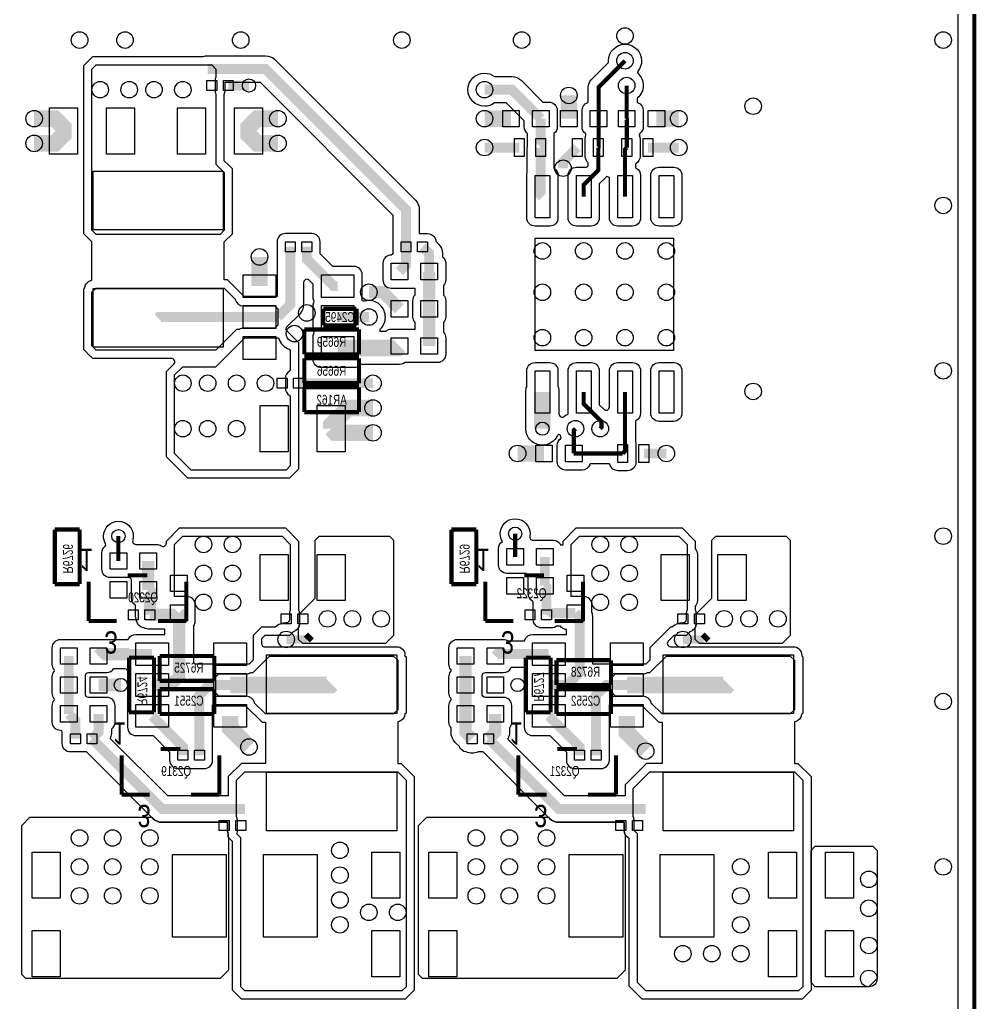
# Model space of a CAD drawing. Extents: x 208 to 378, y -7 to 113.
# Drawn here: x 348.81 to 378.21, y 31.75 to 61.97 of the extents above; entities that cross this region are included whole.
import ezdxf
from ezdxf.enums import TextEntityAlignment as Align

# ---------------------------------------------------------------- set-up
doc = ezdxf.new("R2010")
doc.units = 0
for name, color, linetype in [('BG_OUTLINE', 5, 'CONTINUOUS'), ('ET_TOP', 80, 'CONTINUOUS'), ('PG_SILKSCREEN_BOTTOM', 142, 'CONTINUOUS'), ('PIN_TOP', 141, 'CONTINUOUS'), ('RD_ASSEMBLY_BOTTOM', 212, 'CONTINUOUS'), ('VC_TOP', 43, 'CONTINUOUS')]:
    doc.layers.add(name, color=color, linetype=linetype)

msp = doc.modelspace()

# ---------------------------------------------------------------- linework, layer by layer
at = {"layer": 'BG_OUTLINE', "const_width": 0.127}
msp.add_lwpolyline([(378.144278, -6.882892), (378.144278, 113.105184)], dxfattribs=at)
at = {"layer": 'ET_TOP'}
msp.add_lwpolyline([(208.658206, 112.597184), (377.636278, 112.597184), (377.636278, -6.374892), (314.579, -6.374892), (313.436, -5.231892)], dxfattribs=at)
for points in [[(367.871248, 57.763664, -0.25713), (367.75263, 57.54878), (367.729008, 57.534048), (367.729008, 57.419494), (367.755678, 57.40527, -0.277253), (367.890552, 57.180734), (367.890552, 55.880762, -0.413921), (367.636044, 55.626508), (367.185448, 55.626508, -0.413921), (366.931448, 55.880762), (366.931448, 57.117488), (366.841024, 57.149238, -0.027327), (366.81791, 57.12333), (366.620552, 56.925972), (366.620552, 55.880762, -0.413921), (366.366044, 55.626508), (365.915448, 55.626508, -0.413921), (365.661448, 55.880762), (365.661448, 57.180734, -0.413921), (365.915956, 57.434988), (366.230662, 57.434988), (366.275112, 57.479692), (366.275112, 57.57291, -0.215295), (366.188752, 57.763664), (366.188752, 58.314082, -0.097606), (366.207802, 58.410602, 0.342173), (366.191292, 58.470546, -0.235804), (366.089692, 58.674), (366.089692, 59.182, -0.305753), (366.248696, 59.417712), (366.280192, 59.430666), (366.280192, 59.8932, -0.198912), (366.37341, 60.11799), (366.905032, 60.649612), (366.903508, 60.672726, -0.01637), (366.902492, 60.706, -1), (367.919508, 60.706, -0.172801), (367.804954, 60.384436, 0.395754), (367.809526, 60.315094, -0.207321), (367.970308, 59.944, -0.216006), (367.79708, 59.56173), (367.779808, 59.54649), (367.779808, 59.430666), (367.811304, 59.417712, -0.305753), (367.970308, 59.182), (367.970308, 58.674, -0.235804), (367.868708, 58.470546, 0.342173), (367.852198, 58.410602, -0.097606), (367.871248, 58.314082)], [(361.899708, 51.689, -0.414214), (361.6452, 51.434492), (360.656886, 51.434492, -0.124143), (360.41584, 51.373532), (359.276904, 51.373532, -0.228569), (359.077768, 51.27752), (358.078024, 51.27752, -0.414214), (357.823516, 51.532028), (357.823516, 52.232052, -0.128919), (357.856282, 52.35702, -0.128919), (357.823516, 52.481988), (357.823516, 53.182012, -0.128919), (357.856282, 53.30698, -0.128919), (357.823516, 53.431948), (357.823516, 53.843174), (357.704136, 53.962554, 0.667487), (357.530908, 53.890672), (357.530908, 53.213, -0.198913), (357.411528, 52.925472), (357.030528, 52.544472, -0.013807), (357.014272, 52.528978), (356.997508, 52.513738), (356.997508, 52.47259), (356.975664, 52.451), (357.378508, 52.04841), (357.378508, 48.15459), (357.10241, 47.878492), (353.97059, 47.878492), (353.313492, 48.53559), (353.313492, 51.15941), (353.542346, 51.388264, 0.667127), (353.470718, 51.561492), (351.04959, 51.561492), (350.895158, 51.716178), (350.893634, 51.717448, -0.036411), (350.867472, 51.74361), (350.773492, 51.83759), (350.773492, 53.69941), (350.806004, 53.731668), (350.808544, 53.748178, -0.293758), (350.990408, 53.95468), (351.027492, 53.965094), (351.027492, 55.139844), (350.773492, 55.39359), (350.773492, 60.55741), (351.04959, 60.833508), (354.442268, 60.833508), (354.450396, 60.836302, -0.083841), (354.584, 60.858908), (356.362, 60.858908, -0.198913), (356.649528, 60.739528), (360.967528, 56.421528, -0.198913), (361.086908, 56.134), (361.086908, 55.397908), (361.3404, 55.397908, -0.376466), (361.592876, 55.17642), (361.594908, 55.159402), (361.678728, 55.075328, -0.198913), (361.798108, 54.7878), (361.798108, 54.686454, -0.235804), (361.899708, 54.483), (361.899708, 53.974746, -0.182379), (361.836208, 53.806598), (361.836208, 53.508148, -0.182531), (361.899708, 53.34), (361.899708, 52.832, -0.182531), (361.836208, 52.663852), (361.836208, 52.365402, -0.182379), (361.899708, 52.197254)], [(351.155, 60.579), (354.711, 60.579), (354.838, 60.452), (354.838, 60.208414), (354.833682, 60.198762, 0.103888), (354.812092, 60.0964), (354.812092, 59.7916, 0.103888), (354.833682, 59.689238), (354.838, 59.679586), (354.838, 57.531), (355.092, 57.277), (355.092, 55.499), (354.965508, 55.372508), (351.154492, 55.372508), (351.028, 55.499), (351.028, 60.452)], [(365.096044, 55.626508), (364.645448, 55.626508, -0.413921), (364.391448, 55.880762), (364.391448, 57.180734, -0.083396), (364.405672, 57.263792), (364.408212, 57.27192), (364.408212, 58.039, -0.025653), (364.410498, 58.080656), (364.410752, 58.083196), (364.410752, 58.313828, -0.033315), (364.413038, 58.34761), (364.413292, 58.350912), (364.413292, 58.470546, -0.235804), (364.311692, 58.674), (364.311692, 58.861198), (363.762798, 59.410092), (363.398054, 59.410092, -0.162149), (363.093, 59.308492, -1), (363.093, 60.325508, -0.162149), (363.398054, 60.223908), (363.9312, 60.223908, -0.198913), (364.218728, 60.104528), (364.887002, 59.436508), (365.0742, 59.436508, -0.414214), (365.328708, 59.182), (365.328708, 58.674, -0.235804), (365.227108, 58.470546), (365.227108, 58.04408, -0.037302), (365.222536, 57.983628), (365.222028, 57.979818), (365.222028, 57.401714, -0.269659), (365.350552, 57.180734), (365.350552, 55.880762, -0.413921)], [(355.117908, 60.045092), (356.193598, 60.045092), (360.273092, 55.965598), (360.273092, 55.150766), (360.273092, 54.8386), (360.273092, 54.788308, -0.413285), (360.222546, 54.737508, 0.413921), (359.968292, 54.483), (359.968292, 53.975, 0.414214), (360.2228, 53.720492), (360.946192, 53.720492), (360.946192, 53.508148, 0.182531), (360.882692, 53.34), (360.882692, 52.832, 0.182531), (360.946192, 52.663852), (360.946192, 52.451508), (360.2228, 52.451508, 0.178461), (360.057446, 52.390548), (359.88625, 52.390548), (359.88625, 52.461922), (359.900728, 52.476654, 0.195899), (360.045508, 52.832, 0.414214), (359.537, 53.340508, 0.072945), (359.39095, 53.319172, -0.570834), (359.326688, 53.378354, 0.053094), (359.332276, 53.431948), (359.332276, 54.131972, 0.414214), (359.077768, 54.38648), (358.43083, 54.38648), (358.038908, 54.778402), (358.038908, 54.831234), (358.038908, 55.1434, 0.414214), (357.7844, 55.397908), (356.9716, 55.397908, 0.414214), (356.717092, 55.1434), (356.717092, 54.8386), (356.717092, 53.467508), (355.70541, 53.467508), (355.19741, 53.975508), (355.092508, 53.975508), (355.092508, 55.139844), (355.346508, 55.39359), (355.346508, 57.38241), (355.253798, 57.47512), (355.252528, 57.47639, 0.036411), (355.226366, 57.502552), (355.224842, 57.503822), (355.092508, 57.63641), (355.092508, 59.680348), (355.096572, 59.69, 0.103094), (355.117908, 59.7916)], [(368.455956, 57.434988), (368.906552, 57.434988, -0.413921), (369.160552, 57.180734), (369.160552, 55.880762, -0.413921), (368.906044, 55.626508), (368.455448, 55.626508, -0.413921), (368.201448, 55.880762), (368.201448, 57.180734, -0.413921)], [(351.155, 53.721), (355.092, 53.721), (355.427534, 53.385466), (355.43109, 53.371496, 0.345694), (355.678232, 53.17744), (356.65156, 53.17744), (356.743, 53.086), (356.743, 52.578), (356.65156, 52.48656), (355.678232, 52.48656, 0.122457), (355.559106, 52.456842), (355.54793, 52.451), (355.473, 52.451), (354.838, 51.816), (351.155, 51.816), (351.028, 51.943), (351.028, 53.594)], [(355.727, 52.197), (356.757224, 52.197), (356.768908, 52.162456, 0.235234), (357.089456, 51.841908), (357.124, 51.830224), (357.124, 51.18735), (357.0986, 51.172872, 0.268347), (356.971092, 50.9524), (356.971092, 50.6476, 0.268347), (357.0986, 50.427128), (357.124, 50.41265), (357.124, 48.26), (356.997, 48.133), (354.076, 48.133), (353.568, 48.641), (353.568, 51.054), (353.822, 51.308), (354.838, 51.308)], [(367.185956, 51.435), (367.636552, 51.435, -0.413921), (367.890552, 51.180746), (367.890552, 49.880774, -0.277253), (367.755678, 49.656238), (367.729008, 49.642014), (367.729008, 49.003458), (367.731548, 48.995584, -0.079868), (367.744248, 48.915828), (367.744248, 48.365918, -0.413921), (367.489994, 48.111664), (367.189512, 48.111664, -0.325136), (366.947704, 48.28794), (366.936528, 48.322992), (366.338866, 48.322992), (366.325912, 48.291496, -0.305753), (366.0902, 48.132492), (365.5822, 48.132492, -0.414214), (365.327692, 48.387), (365.327692, 48.895, -0.232326), (365.426498, 49.096168, 0.366895), (365.43996, 49.16043, -0.016477), (365.424974, 49.190402, 0.639825), (365.332772, 49.190402, -0.292916), (364.871, 48.894492, -0.414214), (364.362492, 49.403), (364.362492, 50.53076, -0.081009), (364.388908, 50.692304), (364.391448, 50.700178), (364.391448, 51.180746, -0.413921), (364.645956, 51.435), (365.096552, 51.435, -0.413921), (365.350552, 51.180746), (365.350552, 50.700178), (365.353092, 50.692304, -0.081009), (365.379508, 50.53076), (365.379508, 49.858168, 0.646994), (365.548672, 49.782476, -0.067284), (365.661448, 49.85893), (365.661448, 51.180746, -0.413921), (365.915956, 51.435), (366.366552, 51.435, -0.413921), (366.620552, 51.180746), (366.620552, 50.135028), (366.75822, 49.99736, 0.667461), (366.931448, 50.069242), (366.931448, 51.180746, -0.413921)], [(368.455956, 51.435), (368.906552, 51.435, -0.413921), (369.160552, 51.180746), (369.160552, 49.880774, -0.413921), (368.906044, 49.62652), (368.455448, 49.62652, -0.413921), (368.201448, 49.880774), (368.201448, 51.180746, -0.413921)], [(349.808292, 42.672, -0.414214), (350.0628, 42.926508), (351.4852, 42.926508, -0.033051), (351.518728, 42.924222), (351.52203, 42.923968), (352.138234, 42.923968), (352.152458, 42.950384, -0.274906), (352.375978, 43.08348), (353.26574, 43.08348), (353.26574, 43.242992), (352.806, 43.242992, -0.107446), (352.621342, 43.283378, -0.341516), (352.401378, 43.503342, -0.107446), (352.360992, 43.688), (352.360992, 43.983656, -0.252042), (352.246692, 44.196), (352.246692, 44.704, -0.017492), (352.247454, 44.72178, 0.434894), (352.146108, 44.830492), (351.5868, 44.830492, -0.414214), (351.332292, 45.085), (351.332292, 45.593, -0.237638), (351.435416, 45.797724, 0.38705), (351.448878, 45.86478, -0.136442), (351.383092, 46.101, -1), (352.298508, 46.101, -0.068826), (352.281236, 45.976794, 0.497482), (352.379026, 45.847508), (353.009708, 45.847508, -0.152156), (353.154234, 45.802296, 0.604328), (353.313492, 45.885608), (353.313492, 45.95241), (353.71659, 46.355508), (356.97541, 46.355508), (357.378508, 45.95241), (357.378508, 43.824652), (357.382572, 43.815, -0.103094), (357.403908, 43.7134), (357.403908, 43.4086, -0.330542), (357.223314, 43.165268), (357.211376, 43.161458), (357.10241, 43.052492), (356.34041, 43.052492), (356.235508, 42.94759), (356.235508, 42.802302, 0.461732), (356.353364, 42.702226, -0.040139), (356.394004, 42.705528), (360.393996, 42.705528, -0.414214), (360.648504, 42.45102), (360.648504, 42.428414), (360.680508, 42.39641), (360.680508, 40.66159), (360.647996, 40.629332), (360.645456, 40.612822, -0.293758), (360.463592, 40.40632), (360.426508, 40.395906), (360.426508, 39.116508), (360.53141, 39.116508), (360.934508, 38.71341), (360.934508, 32.15259), (360.65841, 31.876492), (355.62159, 31.876492), (355.345492, 32.15259), (355.345492, 36.72459), (355.218492, 36.85159), (355.218492, 36.947348), (355.214428, 36.957, -0.103094), (355.193092, 37.0586), (355.193092, 37.312092), (353.187, 37.312092, -0.198913), (352.899472, 37.431472), (350.859598, 39.471092), (350.3676, 39.471092, -0.414214), (350.113092, 39.7256), (350.113092, 40.080692, 0.413285), (350.062546, 40.131492, -0.413921), (349.808292, 40.386), (349.808292, 40.894254, -0.169967), (349.863918, 41.053004, 0.349862), (349.863918, 41.11625, -0.170129), (349.808292, 41.275), (349.808292, 41.783, -0.170129), (349.863918, 41.94175, 0.349862), (349.863918, 42.004996, -0.169967), (349.808292, 42.163746)], [(362.000292, 40.894, -0.165815), (362.053378, 41.049448), (362.063792, 41.063164), (362.063792, 41.105836), (362.053378, 41.119552, -0.165815), (362.000292, 41.275), (362.000292, 41.783, -0.165815), (362.053378, 41.938448), (362.063792, 41.952164), (362.063792, 41.994836), (362.053378, 42.008552, -0.165815), (362.000292, 42.164), (362.000292, 42.672, -0.414214), (362.2548, 42.926508), (363.6772, 42.926508, -0.131402), (363.8042, 42.892472), (363.816138, 42.885868), (364.317534, 42.885868), (364.32998, 42.918634, -0.312176), (364.567978, 43.08348), (365.607092, 43.08348), (365.607092, 43.228768), (365.569246, 43.238674, -0.169815), (365.429546, 43.331892), (365.3028, 43.331892, -0.16197), (365.1504, 43.281092), (364.8456, 43.281092, -0.414214), (364.591092, 43.5356), (364.591092, 44.08805), (364.565946, 44.102782, -0.268152), (364.438692, 44.323), (364.438692, 44.831, -0.017492), (364.439454, 44.84878, 0.434894), (364.338108, 44.957492), (363.7788, 44.957492, -0.414214), (363.524292, 45.212), (363.524292, 45.72, -0.258539), (363.643926, 45.9359, -0.139842), (363.575092, 46.1772, -1), (364.490508, 46.1772, -0.045516), (364.482888, 46.094396, 0.467815), (364.58271, 45.974508), (365.2012, 45.974508, -0.250133), (365.412528, 45.861732), (365.427768, 45.839126), (365.505492, 45.839126), (365.505492, 45.95241), (365.90859, 46.355508), (369.16741, 46.355508), (369.570508, 45.95241), (369.570508, 45.711872, -0.184457), (369.635024, 45.5422), (369.635024, 44.1198, -0.184457), (369.570508, 43.950128), (369.570508, 43.824652), (369.574572, 43.815, -0.103094), (369.595908, 43.7134), (369.595908, 43.4086, -0.330542), (369.415314, 43.165268), (369.403376, 43.161458), (369.29441, 43.052492), (368.91341, 43.052492), (368.739674, 42.87901, 0.668456), (368.811556, 42.705528), (372.585996, 42.705528, -0.414214), (372.840504, 42.45102), (372.840504, 42.428414), (372.872508, 42.39641), (372.872508, 40.66159), (372.839996, 40.629332), (372.837456, 40.612822, -0.293758), (372.655592, 40.40632), (372.618508, 40.395906), (372.618508, 39.116508), (372.72341, 39.116508), (373.126508, 38.71341), (373.126508, 32.15259), (372.85041, 31.876492), (367.94059, 31.876492), (367.537492, 32.27959), (367.537492, 36.82365), (367.512346, 36.838382, -0.268152), (367.385092, 37.0586), (367.385092, 37.312092), (365.379, 37.312092, -0.198913), (365.091472, 37.431472), (363.05998, 39.46271), (363.050582, 39.466774, -0.000769), (363.049312, 39.467282), (363.039914, 39.471092), (362.892086, 39.471092), (362.882688, 39.467282, -0.098787), (362.712, 39.432992, -0.107254), (362.527596, 39.473124, -0.273474), (362.322872, 39.631874), (362.319062, 39.64178), (362.194348, 39.766748, -0.198913), (362.063792, 40.0812), (362.063792, 40.217598, -0.182379), (362.000292, 40.385746)], [(353.822, 46.101), (356.87, 46.101), (357.124, 45.847), (357.124, 43.825414), (357.119682, 43.815762, 0.103888), (357.098092, 43.7134), (357.098092, 43.536108, -0.413772), (356.996746, 43.434508, 0.18285), (356.660196, 43.307), (356.235, 43.307), (355.981, 43.053), (355.981, 42.291), (355.854508, 42.164508), (354.85959, 42.164508), (354.859336, 42.164), (354.203, 42.164), (354.155248, 42.211498), (354.155248, 43.335448), (354.163376, 43.347894, 0.143048), (354.203508, 43.4848), (354.203508, 43.9928, 0.414214), (353.949, 44.247308), (353.568, 44.247308), (353.568, 45.847)], [(358.013, 46.101), (360.172, 46.101), (360.299, 45.974), (360.299, 43.053), (360.045, 42.799), (357.505, 42.799), (357.378, 42.926), (357.378, 43.296586), (357.382318, 43.306238, 0.103888), (357.403908, 43.4086), (357.403908, 43.713654), (357.886, 44.196), (357.886, 45.974)], [(366.014, 46.101), (369.062, 46.101), (369.316, 45.847), (369.316, 43.825414), (369.311682, 43.815762, 0.103888), (369.290092, 43.7134), (369.290092, 43.536108, -0.413772), (369.188746, 43.434508, 0.173709), (368.865912, 43.318684), (368.851688, 43.307), (368.808, 43.307), (368.173, 42.672), (368.173, 42.291), (368.046508, 42.164508), (367.05159, 42.164508), (367.051336, 42.164), (366.420908, 42.164), (366.420908, 43.6118, 0.083841), (366.398302, 43.745404), (366.395508, 43.753532), (366.395508, 43.9928, 0.414214), (366.141, 44.247308), (365.76, 44.247308), (365.76, 45.847)], [(370.205, 46.101), (372.364, 46.101), (372.491, 45.974), (372.491, 43.053), (372.237, 42.799), (369.697, 42.799), (369.57, 42.926), (369.57, 43.296586), (369.574318, 43.306238, 0.103888), (369.595908, 43.4086), (369.595908, 43.713654), (370.078, 44.196), (370.078, 45.974)], [(357.01986, 42.418), (360.299, 42.418), (360.426, 42.291), (360.426, 40.767), (360.299, 40.64), (356.362, 40.64), (356.026466, 40.975534), (356.02291, 40.989504, 0.345694), (355.775768, 41.18356), (354.92944, 41.18356), (354.838, 41.275), (354.838, 41.783), (354.92944, 41.87444), (355.775768, 41.87444, 0.122457), (355.894894, 41.904158), (355.90607, 41.91), (355.981, 41.91), (356.489, 42.418), (356.97541, 42.418, 0.010619), (356.997, 42.417492, 0.010619), (357.01859, 42.418)], [(369.21186, 42.418), (372.491, 42.418), (372.618, 42.291), (372.618, 40.767), (372.491, 40.64), (368.554, 40.64), (368.218466, 40.975534), (368.21491, 40.989504, 0.345694), (367.967768, 41.18356), (367.12144, 41.18356), (367.03, 41.275), (367.03, 41.783), (367.12144, 41.87444), (367.967768, 41.87444, 0.122457), (368.086894, 41.904158), (368.09807, 41.91), (368.173, 41.91), (368.681, 42.418), (369.16741, 42.418, 0.010619), (369.189, 42.417492, 0.010619), (369.21059, 42.418)], [(351.704148, 42.033952), (352.024188, 42.033952, -0.459196), (352.124518, 41.917112, 0.037592), (352.121724, 41.879012), (352.121724, 41.178988, 0.128919), (352.15449, 41.05402, 0.128919), (352.121724, 40.929052), (352.121724, 40.229028, 0.414214), (352.376232, 39.97452), (352.90506, 39.97452), (353.415092, 39.464488), (353.415092, 39.2176, 0.414214), (353.6696, 38.963092), (354.4824, 38.963092, 0.414214), (354.736908, 39.2176), (354.736908, 39.5224), (354.736908, 40.92448), (354.828602, 40.92448), (354.85959, 40.893492), (355.74859, 40.893492), (356.25659, 40.385492), (356.361492, 40.385492), (356.361492, 39.116508), (355.62159, 39.116508), (355.218492, 38.71341), (355.218492, 38.125908), (353.355402, 38.125908), (351.591626, 39.889684), (351.605088, 39.92118, 0.102099), (351.638108, 40.0812), (351.638108, 40.182546, 0.235804), (351.739708, 40.386), (351.739708, 40.894, 0.414214), (351.4852, 41.148508), (350.925892, 41.148508, -0.434894), (350.824546, 41.25722, 0.017492), (350.825308, 41.275), (350.825308, 41.783, 0.017492), (350.824546, 41.80078, -0.434894), (350.925892, 41.909492), (351.4852, 41.909492, 0.26436)], [(363.916468, 42.072052), (364.317534, 42.072052), (364.32998, 42.039286, 0.038355), (364.34649, 42.00398, 0.128919), (364.313724, 41.879012), (364.313724, 41.178988, 0.128919), (364.34649, 41.05402, 0.128919), (364.313724, 40.929052), (364.313724, 40.229028, 0.414214), (364.568232, 39.97452), (365.09706, 39.97452), (365.607092, 39.464488), (365.607092, 39.2176, 0.414214), (365.8616, 38.963092), (366.6744, 38.963092, 0.414214), (366.928908, 39.2176), (366.928908, 39.5224), (366.928908, 40.92448), (367.020602, 40.92448), (367.05159, 40.893492), (367.94059, 40.893492), (368.44859, 40.385492), (368.553492, 40.385492), (368.553492, 39.116508), (368.06759, 39.116508), (367.410492, 38.45941), (367.410492, 38.125908), (365.547402, 38.125908), (363.81182, 39.86149), (363.826552, 39.893748, 0.109191), (363.868208, 40.0812), (363.868208, 40.217598, 0.182637), (363.931708, 40.386), (363.931708, 40.894, 0.414214), (363.6772, 41.148508), (363.117892, 41.148508, -0.434894), (363.016546, 41.25722, 0.017492), (363.017308, 41.275), (363.017308, 41.783, 0.017492), (363.016546, 41.80078, -0.434894), (363.117892, 41.909492), (363.6772, 41.909492, 0.278055), (363.902244, 42.045128)], [(355.727, 38.862), (360.426, 38.862), (360.68, 38.608), (360.68, 32.258), (360.553, 32.131), (355.727, 32.131), (355.6, 32.258), (355.6, 36.83), (355.477572, 36.952428), (355.48697, 36.981892, 0.07672), (355.498908, 37.0586), (355.498908, 37.3634, 0.103888), (355.477318, 37.465762), (355.473, 37.475414), (355.473, 38.608)], [(368.173, 38.862), (372.618, 38.862), (372.872, 38.608), (372.872, 32.258), (372.745, 32.131), (368.046, 32.131), (367.792, 32.385), (367.792, 36.957), (367.690654, 37.058092, 0.000749), (367.690654, 37.058854), (367.690908, 37.3634, 0.103888), (367.669318, 37.465762), (367.665, 37.475414), (367.665, 38.354)], [(349.123, 37.465), (352.86569, 37.465), (352.899472, 37.431472, 0.198913), (353.187, 37.312092), (355.193092, 37.312092), (355.193092, 37.0586, 0.103094), (355.214428, 36.957), (355.218492, 36.947348), (355.218492, 36.85159), (355.219, 36.851336), (355.219, 32.766), (354.965, 32.512), (348.996, 32.512), (348.869, 32.639), (348.869, 37.211)], [(361.315, 37.465), (365.05769, 37.465), (365.091472, 37.431472, 0.198913), (365.379, 37.312092), (367.385092, 37.312092), (367.385092, 37.0586, 0.103888), (367.406682, 36.956238), (367.411, 36.946586), (367.411, 32.766), (367.157, 32.512), (361.188, 32.512), (361.061, 32.639), (361.061, 37.211)]]:
    msp.add_lwpolyline(points, format="xyb", close=True, dxfattribs=at)
for points, const_width in [([(367.411, 60.706), (366.5982, 59.8932), (366.5982, 58.928)], 0.127), ([(354.584, 60.452), (356.362, 60.452), (360.68, 56.134), (360.68, 54.991)], 0.3048), ([(355.219, 59.944), (355.854, 59.944)], 0.3048), ([(364.8202, 58.928), (363.9312, 59.817), (363.093, 59.817)], 0.3048), ([(365.6838, 58.928), (365.6838, 59.6392)], 0.508), ([(367.4618, 59.944), (367.4618, 58.928)], 0.127), ([(349.25, 58.928), (349.885, 58.928), (350.15297, 58.66003), (350.15297, 58.547)], 0.508), ([(356.743, 58.928), (356.108, 58.928), (355.84003, 58.66003), (355.84003, 58.547)], 0.508), ([(363.9058, 58.928), (363.093, 58.928)], 0.508), ([(364.8202, 58.928), (364.8202, 58.04408), (364.81512, 58.039)], 0.3048), ([(366.5982, 58.928), (366.5982, 58.04408), (366.59312, 58.039)], 0.127), ([(367.46688, 58.039), (367.46688, 58.92292), (367.4618, 58.928)], 0.127), ([(368.3762, 58.928), (369.062, 58.928)], 0.508), ([(349.25, 58.166), (349.885, 58.166), (350.15297, 58.43397), (350.15297, 58.547)], 0.508), ([(356.743, 58.166), (356.108, 58.166), (355.84003, 58.43397), (355.84003, 58.547)], 0.508), ([(364.16488, 58.039), (363.093, 58.039)], 0.3048), ([(364.871, 56.530748), (364.81512, 56.586628), (364.81512, 58.039)], 0.3048), ([(365.94288, 58.039), (365.506, 57.60212), (365.506, 57.404)], 0.3048), ([(366.59312, 58.039), (366.59312, 57.34812), (366.141, 56.896), (366.141, 56.530748)], 0.127), ([(367.411, 56.530748), (367.411, 57.98312), (367.46688, 58.039)], 0.127), ([(368.11712, 58.039), (369.062, 58.039)], 0.3048), ([(356.743, 52.832), (357.124, 53.213), (357.124, 54.991)], 0.3048), ([(357.632, 54.991), (357.632, 54.61), (358.46004, 53.78196), (358.577896, 53.78196)], 0.3048), ([(360.68, 54.991), (360.68, 54.4322), (360.4768, 54.229)], 0.3048), ([(361.3912, 54.229), (361.3912, 54.7878), (361.188, 54.991)], 0.3048), ([(356.178104, 53.78196), (356.178104, 54.680104)], 0.508), ([(361.3912, 53.086), (361.3912, 54.229)], 0.381), ([(359.537, 53.594), (359.9688, 53.594), (360.4768, 53.086)], 0.381), ([(361.3912, 53.086), (361.3912, 51.943)], 0.381), ([(353.06, 52.809902), (353.082098, 52.832), (356.178104, 52.832)], 0.3048), ([(356.178104, 52.832), (356.743, 52.832)], 0.3048), ([(358.577896, 52.832), (359.537, 52.832)], 0.3048), ([(358.577896, 51.88204), (360.41584, 51.88204), (360.4768, 51.943)], 0.508), ([(357.378, 50.8), (359.664, 50.8)], 0.3048), ([(364.871, 49.403), (364.871, 50.53076)], 0.508), ([(366.649, 49.403), (366.686084, 49.440084), (366.686084, 49.619916), (366.141, 50.165), (366.141, 50.53076)], 0.127), ([(367.411, 50.53076), (367.411, 48.71212), (367.33988, 48.641)], 0.127), ([(359.664, 50.038), (358.902, 50.038), (358.38003, 49.51603), (358.38003, 49.403)], 0.508), ([(359.664, 49.276), (358.50703, 49.276), (358.38003, 49.403)], 0.508), ([(365.8362, 48.641), (365.8362, 49.3522), (365.887, 49.403)], 0.127), ([(364.9218, 48.641), (364.109, 48.641)], 0.508), ([(367.33988, 48.641), (365.8362, 48.641)], 0.127), ([(367.99012, 48.641), (368.681, 48.641)], 0.3048), ([(364.0328, 45.466), (364.0328, 46.1772)], 0.127), ([(351.8408, 45.339), (351.8408, 46.101)], 0.127), ([(352.7552, 44.45), (352.7552, 45.339)], 0.381), ([(364.9472, 44.577), (364.9472, 45.466)], 0.3048), ([(364.998, 43.688), (364.998, 44.5262), (364.9472, 44.577)], 0.3048), ([(352.806, 43.688), (352.806, 44.3992), (352.7552, 44.45)], 0.381), ([(352.806, 43.688), (353.6442, 43.688), (353.695, 43.7388)], 0.381), ([(353.695, 43.7388), (353.710494, 43.723306), (353.710494, 41.798494), (353.441, 41.529), (352.876104, 41.529)], 0.381), ([(365.887, 43.7388), (365.0488, 43.7388), (364.998, 43.688)], 0.3048), ([(365.887, 43.7388), (366.014, 43.6118), (366.014, 41.91), (365.633, 41.529), (365.068104, 41.529)], 0.3048), ([(357.759, 43.053), (357.632, 42.926)], 0.254), ([(369.951, 43.053), (369.824, 42.926)], 0.254), ([(362.5088, 42.418), (362.5088, 41.529)], 0.381), ([(365.068104, 42.47896), (363.48416, 42.47896), (363.4232, 42.418)], 0.3048), ([(350.3168, 41.529), (350.3168, 42.418)], 0.3048), ([(351.917, 41.529), (351.2312, 41.529)], 0.381), ([(355.275896, 41.529), (358.371902, 41.529), (358.394, 41.551098)], 0.508), ([(362.5088, 41.529), (362.5088, 40.64)], 0.381), ([(370.586, 41.551098), (370.563902, 41.529), (367.467896, 41.529)], 0.508), ([(350.3168, 40.64), (350.3168, 41.529)], 0.3048), ([(355.275896, 41.529), (354.6348, 41.529), (354.33, 41.2242), (354.33, 39.37)], 0.3048), ([(367.467896, 41.529), (366.8268, 41.529), (366.522, 41.2242), (366.522, 39.37)], 0.3048), ([(355.275896, 40.57904), (355.275896, 40.202104), (355.854, 39.624)], 0.508), ([(362.5088, 40.64), (362.5088, 40.0812), (362.712, 39.878)], 0.381), ([(363.4232, 40.64), (363.4232, 40.0812), (363.22, 39.878)], 0.381), ([(367.467896, 40.57904), (367.467896, 40.075104), (368.046, 39.497)], 0.508), ([(350.52, 39.878), (350.52, 40.4368), (350.3168, 40.64)], 0.3048), ([(351.2312, 40.64), (351.2312, 40.0812), (351.028, 39.878)], 0.3048), ([(352.876104, 40.57904), (353.822, 39.63289), (353.822, 39.37)], 0.3048), ([(365.068104, 40.57904), (366.014, 39.63289), (366.014, 39.37)], 0.3048), ([(355.727, 37.719), (353.187, 37.719), (351.028, 39.878)], 0.3048), ([(368.046, 37.719), (365.379, 37.719), (363.22, 39.878)], 0.3048)]:
    msp.add_lwpolyline(points, dxfattribs=dict(at, const_width=const_width))
for points in [[(357.632, 42.926, 0.254, 0.254, 0), (357.2002, 42.926, 0.3048, 0.3048, 0), (356.997, 42.926, 0.3048, 0.3048, 0)], [(369.824, 42.926, 0.254, 0.254, 0), (369.3922, 42.926, 0.3048, 0.3048, 0), (369.189, 42.926, 0.3048, 0.3048, 0)], [(352.876104, 42.47896, 0.3048, 0.3048, 0), (352.171, 42.47896, 0.381, 0.381, 0), (351.29216, 42.47896, 0.381, 0.381, 0), (351.2312, 42.418, 0.381, 0.381, 0)]]:
    msp.add_lwpolyline(points, format="xyseb", dxfattribs=at)
msp.add_lwpolyline([(373.253, 36.576), (375.031, 36.576), (375.158, 36.449), (375.158, 32.512), (374.904, 32.258), (373.253, 32.258), (373.126508, 32.384492), (373.126508, 36.449508)], close=True, dxfattribs=at)
at = {"layer": 'PG_SILKSCREEN_BOTTOM', "const_width": 0.127}
for points in [[(358.14, 53.086), (358.14, 52.578)], [(359.156, 53.086), (358.14, 53.086)], [(359.156, 52.578), (359.156, 53.086)], [(358.14, 52.578), (359.156, 52.578)], [(357.5558, 52.451), (359.2322, 52.451)], [(357.5558, 51.689), (357.5558, 52.451)], [(359.2322, 52.451), (359.2322, 51.689)], [(359.2322, 51.689), (357.5558, 51.689)], [(357.5558, 51.562), (359.2322, 51.562)], [(357.5558, 50.8), (357.5558, 51.562)], [(359.2322, 51.562), (359.2322, 50.8)], [(359.2322, 50.8), (357.5558, 50.8)], [(357.5558, 50.673), (359.2322, 50.673)], [(357.5558, 49.911), (357.5558, 50.673)], [(359.2322, 50.673), (359.2322, 49.911)], [(359.2322, 49.911), (357.5558, 49.911)], [(349.885, 44.6278), (349.885, 46.3042)], [(349.885, 46.3042), (350.647, 46.3042)], [(350.647, 46.3042), (350.647, 44.6278)], [(362.077, 44.6278), (362.077, 46.3042)], [(362.077, 46.3042), (362.839, 46.3042)], [(362.839, 46.3042), (362.839, 44.6278)], [(350.924876, 43.495976), (350.924876, 44.704)], [(352.1202, 44.896024), (352.7298, 44.896024)], [(353.925124, 43.495976), (353.925124, 44.704)], [(363.116876, 43.495976), (363.116876, 44.704)], [(364.3122, 44.896024), (364.9218, 44.896024)], [(366.117124, 43.495976), (366.117124, 44.704)], [(350.647, 44.6278), (349.885, 44.6278)], [(362.839, 44.6278), (362.077, 44.6278)], [(351.79, 43.495976), (350.924876, 43.495976)], [(353.06, 43.495976), (353.925124, 43.495976)], [(363.982, 43.495976), (363.116876, 43.495976)], [(365.252, 43.495976), (366.117124, 43.495976)], [(352.171, 40.6908), (352.171, 42.3672)], [(352.171, 42.3672), (352.933, 42.3672)], [(352.933, 42.3672), (352.933, 40.6908)], [(353.1108, 42.418), (354.7872, 42.418)], [(353.1108, 41.656), (353.1108, 42.418)], [(354.7872, 42.418), (354.7872, 41.656)], [(364.363, 40.6908), (364.363, 42.3672)], [(364.363, 42.3672), (365.125, 42.3672)], [(365.125, 42.3672), (365.125, 40.6908)], [(365.3028, 42.291), (366.9792, 42.291)], [(365.3028, 41.529), (365.3028, 42.291)], [(366.9792, 42.291), (366.9792, 41.529)], [(354.7872, 41.656), (353.1108, 41.656)], [(353.1108, 41.402), (354.7872, 41.402)], [(353.1108, 40.64), (353.1108, 41.402)], [(354.7872, 41.402), (354.7872, 40.64)], [(366.9792, 41.529), (365.3028, 41.529)], [(365.3028, 41.402), (366.9792, 41.402)], [(365.3028, 40.64), (365.3028, 41.402)], [(366.9792, 41.402), (366.9792, 40.64)], [(352.933, 40.6908), (352.171, 40.6908)], [(354.7872, 40.64), (353.1108, 40.64)], [(365.125, 40.6908), (364.363, 40.6908)], [(366.9792, 40.64), (365.3028, 40.64)], [(353.1362, 39.562024), (353.7458, 39.562024)], [(365.3282, 39.562024), (365.9378, 39.562024)], [(351.940876, 38.161976), (351.940876, 39.37)], [(354.941124, 38.161976), (354.941124, 39.37)], [(364.132876, 38.161976), (364.132876, 39.37)], [(367.133124, 38.161976), (367.133124, 39.37)], [(352.806, 38.161976), (351.940876, 38.161976)], [(354.076, 38.161976), (354.941124, 38.161976)], [(364.998, 38.161976), (364.132876, 38.161976)], [(366.268, 38.161976), (367.133124, 38.161976)]]:
    msp.add_lwpolyline(points, dxfattribs=at)
at = {"layer": 'PIN_TOP'}
for points in [[(354.5586, 59.7916), (354.5586, 60.0964), (354.8634, 60.0964), (354.8634, 59.7916)], [(355.0666, 59.7916), (355.0666, 60.0964), (355.3714, 60.0964), (355.3714, 59.7916)], [(350.58477, 59.2582), (350.58477, 57.8358), (349.72117, 57.8358), (349.72117, 59.2582)], [(352.33483, 59.2582), (352.33483, 57.8358), (351.47123, 57.8358), (351.47123, 59.2582)], [(353.65817, 57.8358), (353.65817, 59.2582), (354.52177, 59.2582), (354.52177, 57.8358)], [(355.40823, 57.8358), (355.40823, 59.2582), (356.27183, 59.2582), (356.27183, 57.8358)], [(364.1598, 59.182), (364.1598, 58.674), (363.6518, 58.674), (363.6518, 59.182)], [(365.0742, 59.182), (365.0742, 58.674), (364.5662, 58.674), (364.5662, 59.182)], [(365.9378, 59.182), (365.9378, 58.674), (365.4298, 58.674), (365.4298, 59.182)], [(366.8522, 59.182), (366.8522, 58.674), (366.3442, 58.674), (366.3442, 59.182)], [(367.2078, 58.674), (367.2078, 59.182), (367.7158, 59.182), (367.7158, 58.674)], [(368.1222, 58.674), (368.1222, 59.182), (368.6302, 59.182), (368.6302, 58.674)], [(364.014766, 57.763918), (364.014766, 58.313828), (364.31474, 58.313828), (364.31474, 57.763918)], [(364.665006, 57.763918), (364.665006, 58.313828), (364.96498, 58.313828), (364.96498, 57.763918)], [(365.792766, 57.763918), (365.792766, 58.313828), (366.09274, 58.313828), (366.09274, 57.763918)], [(366.443006, 57.763918), (366.443006, 58.313828), (366.74298, 58.313828), (366.74298, 57.763918)], [(367.616867, 58.313955), (367.616867, 57.764045), (367.316893, 57.764045), (367.316893, 58.313955)], [(368.267107, 58.313955), (368.267107, 57.764045), (367.967133, 57.764045), (367.967133, 58.313955)], [(355.059996, 55.510049), (351.060004, 55.510049), (351.060004, 57.310147), (355.059996, 57.310147)], [(365.096044, 55.880762), (364.645956, 55.880762), (364.645956, 57.180734), (365.096044, 57.180734)], [(366.366044, 55.880762), (365.915956, 55.880762), (365.915956, 57.180734), (366.366044, 57.180734)], [(367.636044, 55.880762), (367.185956, 55.880762), (367.185956, 57.180734), (367.636044, 57.180734)], [(368.906044, 55.880762), (368.455956, 55.880762), (368.455956, 57.180734), (368.906044, 57.180734)], [(357.2764, 55.1434), (357.2764, 54.8386), (356.9716, 54.8386), (356.9716, 55.1434)], [(357.7844, 55.1434), (357.7844, 54.8386), (357.4796, 54.8386), (357.4796, 55.1434)], [(360.5276, 54.8386), (360.5276, 55.1434), (360.8324, 55.1434), (360.8324, 54.8386)], [(361.0356, 54.8386), (361.0356, 55.1434), (361.3404, 55.1434), (361.3404, 54.8386)], [(368.900964, 51.805713), (364.651036, 51.805713), (364.651036, 55.255795), (368.900964, 55.255795)], [(360.2228, 53.975), (360.2228, 54.483), (360.7308, 54.483), (360.7308, 53.975)], [(361.1372, 53.975), (361.1372, 54.483), (361.6452, 54.483), (361.6452, 53.975)], [(355.678105, 54.131972), (356.678103, 54.131972), (356.678103, 53.431948), (355.678105, 53.431948)], [(358.077897, 54.131972), (359.077895, 54.131972), (359.077895, 53.431948), (358.077897, 53.431948)], [(355.059996, 51.909853), (351.060004, 51.909853), (351.060004, 53.709951), (355.059996, 53.709951)], [(360.7308, 53.34), (360.7308, 52.832), (360.2228, 52.832), (360.2228, 53.34)], [(361.6452, 53.34), (361.6452, 52.832), (361.1372, 52.832), (361.1372, 53.34)], [(355.678105, 53.182012), (356.678103, 53.182012), (356.678103, 52.481988), (355.678105, 52.481988)], [(358.077897, 53.182012), (359.077895, 53.182012), (359.077895, 52.481988), (358.077897, 52.481988)], [(355.678105, 52.232052), (356.678103, 52.232052), (356.678103, 51.532028), (355.678105, 51.532028)], [(358.077897, 52.232052), (359.077895, 52.232052), (359.077895, 51.532028), (358.077897, 51.532028)], [(360.2228, 51.689), (360.2228, 52.197), (360.7308, 52.197), (360.7308, 51.689)], [(361.1372, 51.689), (361.1372, 52.197), (361.6452, 52.197), (361.6452, 51.689)], [(365.096044, 49.880774), (364.645956, 49.880774), (364.645956, 51.180746), (365.096044, 51.180746)], [(366.366044, 49.880774), (365.915956, 49.880774), (365.915956, 51.180746), (366.366044, 51.180746)], [(367.636044, 49.880774), (367.185956, 49.880774), (367.185956, 51.180746), (367.636044, 51.180746)], [(368.906044, 49.880774), (368.455956, 49.880774), (368.455956, 51.180746), (368.906044, 51.180746)], [(356.7176, 50.6476), (356.7176, 50.9524), (357.0224, 50.9524), (357.0224, 50.6476)], [(357.2256, 50.6476), (357.2256, 50.9524), (357.5304, 50.9524), (357.5304, 50.6476)], [(356.19817, 48.6918), (356.19817, 50.1142), (357.06177, 50.1142), (357.06177, 48.6918)], [(357.94823, 48.6918), (357.94823, 50.1142), (358.81183, 50.1142), (358.81183, 48.6918)], [(365.1758, 48.895), (365.1758, 48.387), (364.6678, 48.387), (364.6678, 48.895)], [(366.0902, 48.895), (366.0902, 48.387), (365.5822, 48.387), (365.5822, 48.895)], [(367.489867, 48.915955), (367.489867, 48.366045), (367.189893, 48.366045), (367.189893, 48.915955)], [(368.140107, 48.915955), (368.140107, 48.366045), (367.840133, 48.366045), (367.840133, 48.915955)], [(363.7788, 45.212), (363.7788, 45.72), (364.2868, 45.72), (364.2868, 45.212)], [(364.6932, 45.212), (364.6932, 45.72), (365.2012, 45.72), (365.2012, 45.212)], [(351.5868, 45.085), (351.5868, 45.593), (352.0948, 45.593), (352.0948, 45.085)], [(352.5012, 45.085), (352.5012, 45.593), (353.0092, 45.593), (353.0092, 45.085)], [(356.19817, 44.1198), (356.19817, 45.5422), (357.06177, 45.5422), (357.06177, 44.1198)], [(357.94823, 44.1198), (357.94823, 45.5422), (358.81183, 45.5422), (358.81183, 44.1198)], [(368.51717, 44.1198), (368.51717, 45.5422), (369.38077, 45.5422), (369.38077, 44.1198)], [(370.26723, 44.1198), (370.26723, 45.5422), (371.13083, 45.5422), (371.13083, 44.1198)], [(353.441, 44.9072), (353.949, 44.9072), (353.949, 44.3992), (353.441, 44.3992)], [(364.2868, 44.831), (364.2868, 44.323), (363.7788, 44.323), (363.7788, 44.831)], [(365.2012, 44.831), (365.2012, 44.323), (364.6932, 44.323), (364.6932, 44.831)], [(365.633, 44.9072), (366.141, 44.9072), (366.141, 44.3992), (365.633, 44.3992)], [(352.0948, 44.704), (352.0948, 44.196), (351.5868, 44.196), (351.5868, 44.704)], [(353.0092, 44.704), (353.0092, 44.196), (352.5012, 44.196), (352.5012, 44.704)], [(352.4504, 43.8404), (352.4504, 43.5356), (352.1456, 43.5356), (352.1456, 43.8404)], [(352.9584, 43.8404), (352.9584, 43.5356), (352.6536, 43.5356), (352.6536, 43.8404)], [(353.441, 43.9928), (353.949, 43.9928), (353.949, 43.4848), (353.441, 43.4848)], [(364.6424, 43.8404), (364.6424, 43.5356), (364.3376, 43.5356), (364.3376, 43.8404)], [(365.1504, 43.8404), (365.1504, 43.5356), (364.8456, 43.5356), (364.8456, 43.8404)], [(365.633, 43.9928), (366.141, 43.9928), (366.141, 43.4848), (365.633, 43.4848)], [(356.8446, 43.4086), (356.8446, 43.7134), (357.1494, 43.7134), (357.1494, 43.4086)], [(357.3526, 43.4086), (357.3526, 43.7134), (357.6574, 43.7134), (357.6574, 43.4086)], [(369.0366, 43.4086), (369.0366, 43.7134), (369.3414, 43.7134), (369.3414, 43.4086)], [(369.5446, 43.4086), (369.5446, 43.7134), (369.8494, 43.7134), (369.8494, 43.4086)], [(350.5708, 42.672), (350.5708, 42.164), (350.0628, 42.164), (350.0628, 42.672)], [(351.4852, 42.672), (351.4852, 42.164), (350.9772, 42.164), (350.9772, 42.672)], [(353.376103, 42.128948), (352.376105, 42.128948), (352.376105, 42.828972), (353.376103, 42.828972)], [(355.775895, 42.128948), (354.775897, 42.128948), (354.775897, 42.828972), (355.775895, 42.828972)], [(362.7628, 42.672), (362.7628, 42.164), (362.2548, 42.164), (362.2548, 42.672)], [(363.6772, 42.672), (363.6772, 42.164), (363.1692, 42.164), (363.1692, 42.672)], [(365.568103, 42.128948), (364.568105, 42.128948), (364.568105, 42.828972), (365.568103, 42.828972)], [(367.967895, 42.128948), (366.967897, 42.128948), (366.967897, 42.828972), (367.967895, 42.828972)], [(356.394004, 42.451147), (360.393996, 42.451147), (360.393996, 40.651049), (356.394004, 40.651049)], [(368.586004, 42.451147), (372.585996, 42.451147), (372.585996, 40.651049), (368.586004, 40.651049)], [(350.0628, 41.275), (350.0628, 41.783), (350.5708, 41.783), (350.5708, 41.275)], [(350.9772, 41.275), (350.9772, 41.783), (351.4852, 41.783), (351.4852, 41.275)], [(353.376103, 41.178988), (352.376105, 41.178988), (352.376105, 41.879012), (353.376103, 41.879012)], [(355.775895, 41.178988), (354.775897, 41.178988), (354.775897, 41.879012), (355.775895, 41.879012)], [(362.2548, 41.275), (362.2548, 41.783), (362.7628, 41.783), (362.7628, 41.275)], [(363.1692, 41.275), (363.1692, 41.783), (363.6772, 41.783), (363.6772, 41.275)], [(365.568103, 41.178988), (364.568105, 41.178988), (364.568105, 41.879012), (365.568103, 41.879012)], [(367.967895, 41.178988), (366.967897, 41.178988), (366.967897, 41.879012), (367.967895, 41.879012)], [(350.5708, 40.894), (350.5708, 40.386), (350.0628, 40.386), (350.0628, 40.894)], [(351.4852, 40.894), (351.4852, 40.386), (350.9772, 40.386), (350.9772, 40.894)], [(353.376103, 40.229028), (352.376105, 40.229028), (352.376105, 40.929052), (353.376103, 40.929052)], [(355.775895, 40.229028), (354.775897, 40.229028), (354.775897, 40.929052), (355.775895, 40.929052)], [(362.7628, 40.894), (362.7628, 40.386), (362.2548, 40.386), (362.2548, 40.894)], [(363.6772, 40.894), (363.6772, 40.386), (363.1692, 40.386), (363.1692, 40.894)], [(365.568103, 40.229028), (364.568105, 40.229028), (364.568105, 40.929052), (365.568103, 40.929052)], [(367.967895, 40.229028), (366.967897, 40.229028), (366.967897, 40.929052), (367.967895, 40.929052)], [(350.6724, 40.0304), (350.6724, 39.7256), (350.3676, 39.7256), (350.3676, 40.0304)], [(351.1804, 40.0304), (351.1804, 39.7256), (350.8756, 39.7256), (350.8756, 40.0304)], [(362.8644, 40.0304), (362.8644, 39.7256), (362.5596, 39.7256), (362.5596, 40.0304)], [(363.3724, 40.0304), (363.3724, 39.7256), (363.0676, 39.7256), (363.0676, 40.0304)], [(353.6696, 39.2176), (353.6696, 39.5224), (353.9744, 39.5224), (353.9744, 39.2176)], [(354.1776, 39.2176), (354.1776, 39.5224), (354.4824, 39.5224), (354.4824, 39.2176)], [(365.8616, 39.2176), (365.8616, 39.5224), (366.1664, 39.5224), (366.1664, 39.2176)], [(366.3696, 39.2176), (366.3696, 39.5224), (366.6744, 39.5224), (366.6744, 39.2176)], [(356.394004, 38.850951), (360.393996, 38.850951), (360.393996, 37.050853), (356.394004, 37.050853)], [(368.586004, 38.850951), (372.585996, 38.850951), (372.585996, 37.050853), (368.586004, 37.050853)], [(355.2444, 37.3634), (355.2444, 37.0586), (354.9396, 37.0586), (354.9396, 37.3634)], [(355.7524, 37.3634), (355.7524, 37.0586), (355.4476, 37.0586), (355.4476, 37.3634)], [(367.4364, 37.3634), (367.4364, 37.0586), (367.1316, 37.0586), (367.1316, 37.3634)], [(367.9444, 37.3634), (367.9444, 37.0586), (367.6396, 37.0586), (367.6396, 37.3634)], [(349.18523, 34.9758), (349.18523, 36.3982), (350.04883, 36.3982), (350.04883, 34.9758)], [(355.1555, 36.322), (355.1555, 33.782), (353.5045, 33.782), (353.5045, 36.322)], [(357.9495, 36.322), (357.9495, 33.782), (356.2985, 33.782), (356.2985, 36.322)], [(359.62717, 34.9758), (359.62717, 36.3982), (360.49077, 36.3982), (360.49077, 34.9758)], [(361.37723, 34.9758), (361.37723, 36.3982), (362.24083, 36.3982), (362.24083, 34.9758)], [(367.3475, 36.322), (367.3475, 33.782), (365.6965, 33.782), (365.6965, 36.322)], [(370.1415, 36.322), (370.1415, 33.782), (368.4905, 33.782), (368.4905, 36.322)], [(371.81917, 34.9758), (371.81917, 36.3982), (372.68277, 36.3982), (372.68277, 34.9758)], [(373.56923, 34.9758), (373.56923, 36.3982), (374.43283, 36.3982), (374.43283, 34.9758)], [(349.18523, 32.5628), (349.18523, 33.9852), (350.04883, 33.9852), (350.04883, 32.5628)], [(359.62717, 32.5628), (359.62717, 33.9852), (360.49077, 33.9852), (360.49077, 32.5628)], [(361.37723, 32.5628), (361.37723, 33.9852), (362.24083, 33.9852), (362.24083, 32.5628)], [(371.81917, 32.5628), (371.81917, 33.9852), (372.68277, 33.9852), (372.68277, 32.5628)], [(373.56923, 32.5628), (373.56923, 33.9852), (374.43283, 33.9852), (374.43283, 32.5628)]]:
    msp.add_lwpolyline(points, close=True, dxfattribs=at)
at = {"layer": 'VC_TOP'}
for centre, radius in [((367.411, 61.468), 0.254), ((350.647, 61.341), 0.254), ((352.044, 61.341), 0.254), ((355.6, 61.341), 0.254), ((360.553, 61.341), 0.254), ((364.236, 61.341), 0.254), ((377.19, 61.341), 0.254), ((367.411, 60.706), 0.254), ((355.854, 59.944), 0.2032), ((367.4618, 59.944), 0.254), ((351.282, 59.817), 0.254), ((352.171, 59.817), 0.254), ((352.933, 59.817), 0.254), ((353.822, 59.817), 0.254), ((363.093, 59.817), 0.254), ((365.6838, 59.6392), 0.254), ((371.348, 59.309), 0.254), ((349.25, 58.928), 0.254), ((356.743, 58.928), 0.254), ((363.093, 58.928), 0.254), ((369.062, 58.928), 0.254), ((349.25, 58.166), 0.254), ((356.743, 58.166), 0.254), ((363.093, 58.039), 0.254), ((369.062, 58.039), 0.254), ((365.506, 57.404), 0.254), ((377.19, 56.261), 0.254), ((364.871, 54.864), 0.254), ((366.141, 54.864), 0.254), ((367.411, 54.864), 0.254), ((368.681, 54.864), 0.254), ((356.178104, 54.680104), 0.254), ((359.537, 53.594), 0.254), ((364.871, 53.594), 0.254), ((366.141, 53.594), 0.254), ((367.411, 53.594), 0.254), ((368.681, 53.594), 0.254), ((357.632, 52.959), 0.254), ((359.537, 52.832), 0.254), ((357.251, 52.324), 0.254), ((364.871, 52.197), 0.254), ((366.141, 52.197), 0.254), ((367.411, 52.197), 0.254), ((368.681, 52.197), 0.254), ((377.19, 51.181), 0.254), ((353.822, 50.8), 0.254), ((354.584, 50.8), 0.254), ((355.473, 50.8), 0.254), ((356.362, 50.8), 0.254), ((359.664, 50.8), 0.254), ((371.348, 50.546), 0.254), ((359.664, 50.038), 0.254), ((353.822, 49.403), 0.254), ((354.584, 49.403), 0.254), ((355.473, 49.403), 0.254), ((364.871, 49.403), 0.2032), ((365.887, 49.403), 0.254), ((366.649, 49.403), 0.254), ((359.664, 49.276), 0.254), ((364.109, 48.641), 0.254), ((368.681, 48.641), 0.254), ((351.8408, 46.101), 0.2032), ((364.0328, 46.1772), 0.2032), ((377.19, 46.101), 0.254), ((354.457, 45.847), 0.254), ((355.346, 45.847), 0.254), ((366.649, 45.847), 0.254), ((367.538, 45.847), 0.254), ((354.457, 44.958), 0.254), ((355.346, 44.958), 0.254), ((366.649, 44.958), 0.254), ((367.538, 44.958), 0.254), ((354.457, 44.069), 0.254), ((355.346, 44.069), 0.254), ((366.649, 44.069), 0.254), ((367.538, 44.069), 0.254), ((358.267, 43.561), 0.254), ((359.029, 43.561), 0.254), ((359.918, 43.561), 0.254), ((370.459, 43.561), 0.254), ((371.221, 43.561), 0.254), ((372.11, 43.561), 0.254), ((356.997, 42.926), 0.254), ((369.189, 42.926), 0.254), ((351.917, 41.529), 0.2032), ((364.109, 41.529), 0.2032), ((377.19, 41.021), 0.254), ((355.854, 39.624), 0.254), ((368.046, 39.497), 0.254), ((350.647, 36.83), 0.254), ((351.663, 36.83), 0.254), ((352.806, 36.83), 0.254), ((362.839, 36.83), 0.254), ((363.855, 36.83), 0.254), ((364.998, 36.83), 0.254), ((358.648, 36.449), 0.254), ((350.647, 35.941), 0.254), ((351.663, 35.941), 0.254), ((352.806, 35.941), 0.254), ((362.839, 35.941), 0.254), ((363.855, 35.941), 0.254), ((364.998, 35.941), 0.254), ((370.967, 35.941), 0.254), ((377.19, 35.941), 0.254), ((358.648, 35.687), 0.254), ((374.904, 35.56), 0.254), ((350.647, 35.052), 0.254), ((351.663, 35.052), 0.254), ((352.806, 35.052), 0.254), ((358.648, 34.925), 0.254), ((362.839, 35.052), 0.254), ((363.855, 35.052), 0.254), ((364.998, 35.052), 0.254), ((370.967, 35.052), 0.254), ((359.537, 34.544), 0.254), ((360.426, 34.544), 0.254), ((374.904, 34.671), 0.254), ((358.648, 34.163), 0.254), ((370.967, 34.163), 0.254), ((374.904, 33.528), 0.254), ((369.189, 33.274), 0.254), ((370.078, 33.274), 0.254), ((370.967, 33.274), 0.254), ((374.904, 32.512), 0.254)]:
    msp.add_circle(centre, radius, dxfattribs=at)

# ---------------------------------------------------------------- texts
at = {"layer": 'PG_SILKSCREEN_BOTTOM', "text_generation_flag": 2, "width": 0.8}
for s, p in [('1', (350.647, 45.72)), ('1', (362.839, 45.72)), ('3', (351.409, 43.18)), ('3', (363.601, 43.18)), ('1', (351.663, 40.386)), ('1', (363.855, 40.386)), ('3', (352.425, 37.846)), ('3', (364.617, 37.846))]:
    msp.add_text(s, height=0.6858, rotation=180, dxfattribs=at).set_placement(p)
at = {"layer": 'RD_ASSEMBLY_BOTTOM', "text_generation_flag": 2, "width": 0.75}
for s, p in [('C2495', (358.648, 52.6796)), ('R6659', (358.394, 51.9176)), ('R6656', (358.394, 51.0286)), ('AR162', (358.394, 50.1396))]:
    msp.add_text(s, height=0.3048, dxfattribs=at).set_placement(p, align=Align.CENTER)
for s, p in [('R6726', (350.139, 44.958)), ('R6729', (362.331, 44.958)), ('R6724', (352.425, 40.894)), ('R6727', (364.617, 41.021))]:
    msp.add_text(s, height=0.3048, rotation=270, dxfattribs=at).set_placement(p)
for s, p in [('Q2322', (364.998, 44.196)), ('Q2320', (353.06, 44.069)), ('R6725', (354.457, 41.91)), ('R6728', (366.649, 41.783)), ('C2551', (354.457, 40.894)), ('C2552', (366.649, 40.894)), ('Q2319', (354.076, 38.735)), ('Q2321', (366.014, 38.735))]:
    msp.add_text(s, height=0.3048, dxfattribs=at).set_placement(p)

doc.saveas('drawing.dxf')
